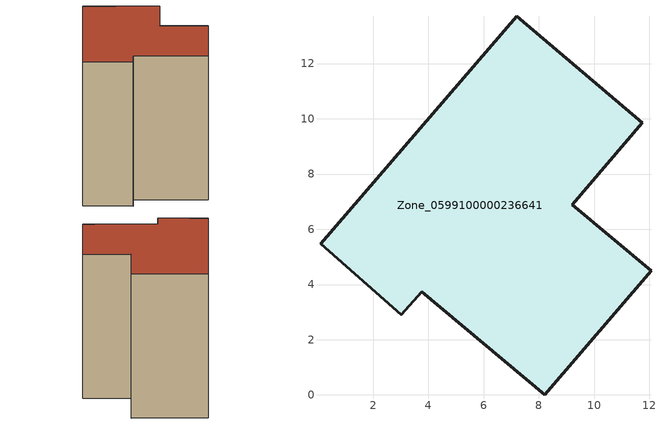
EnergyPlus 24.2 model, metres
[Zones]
Zone_0599100000236641
 floor ground (C_G): 0.09,5.48 7.2,13.72 11.74,9.85 9.2,6.89 12.06,4.49 8.21,0 3.75,3.74 3.01,2.9 z0
 wall outside (C_F): 8.21,0 12.06,4.49 9.2,6.89 11.74,9.85 7.2,13.72 0.09,5.48 3.01,2.9 3.75,3.74 8.21,0 z0:12.12
 roof outside (C_R): 7.2,13.72 0.09,5.48 3.01,2.9 3.75,3.74 8.21,0 12.06,4.49 9.2,6.89 11.74,9.85 z12.12
[BUILDING]
Pand.0599100000236641: North Axis=0; Terrain=City; Loads Convergence Tolerance Value=0.04; Temperature Convergence Tolerance Value=0.4; Solar Distribution=FullExterior; Maximum Number of Warmup Days=25; Minimum Number of Warmup Days=1
[Site:Location]
Rotterdam.The.Hague.AP_ZH_NLD Design_Conditions: Latitude=51.96; Longitude=4.45; Time Zone=1; Elevation=-4.5
[SITE:GROUNDTEMPERATURE:BUILDINGSURFACE]
18, 18, 18, 18, 18, 18, 18, 18, 18, 18, 18, 18
[MATERIAL] Thermal Absorptance=0.9; Solar Absorptance=0.7; Visible Absorptance=0.7
Name | Roughness | Thickness | Conductivity | Density | Specific Heat
G.TC.1946 | MediumSmooth | 0.15 | 1 | 540 | 1210
F.TC.1946 | Rough | 0.3 | 0.857143 | 1920 | 840
R.TC.1946 | MediumRough | 0.2 | 0.909091 | 1500 | 1000
[CONSTRUCTION]
C_G: G.TC.1946
C_F: F.TC.1946
C_R: R.TC.1946
[ZONE]
Zone_0599100000236641: Type=1; Multiplier=1; Ceiling Height=Autocalculate; Volume=Autocalculate; Floor Area=autocalculate; Part of Total Floor Area=Yes
[ZONEINFILTRATION:DESIGNFLOWRATE]
Infil_Zone_0599100000236641: Zone or ZoneList or Space or SpaceList=Zone_0599100000236641; Schedule=AlwaysOn; Design Flow Rate Calculation Method=Flow/Area; Flow Rate per Floor Area=0.003; Constant Term Coefficient=1; Temperature Term Coefficient=0; Velocity Term Coefficient=0; Velocity Squared Term Coefficient=0
[HVACTEMPLATE:ZONE:IDEALLOADSAIRSYSTEM]
Zone_0599100000236641: Maximum Heating Supply Air Temperature=50; Minimum Cooling Supply Air Temperature=13; Maximum Heating Supply Air Humidity Ratio=0.0156; Minimum Cooling Supply Air Humidity Ratio=0.0077; Heating Limit=NoLimit; Cooling Limit=NoLimit; Dehumidification Control Type=ConstantSensibleHeatRatio; Cooling Sensible Heat Ratio=0.7; Dehumidification Setpoint=60; Humidification Control Type=None; Humidification Setpoint=30; Outdoor Air Method=None; Outdoor Air Flow Rate per Person=0.00944; Outdoor Air Flow Rate per Zone Floor Area=0; Outdoor Air Flow Rate per Zone=0; Demand Controlled Ventilation Type=None; Outdoor Air Economizer Type=NoEconomizer; Heat Recovery Type=None; Sensible Heat Recovery Effectiveness=0.7; Latent Heat Recovery Effectiveness=0.65
[ZONECONTROL:THERMOSTAT]
ThermostatControl_Zone_0599100000236641: Zone or ZoneList=Zone_0599100000236641; Control Type Schedule=DualSetpointControlType; Control 1=Thermostat_Zone_0599100000236641; Temperature Difference Between Cutout And Setpoint=0
[THERMOSTATSETPOINT:DUALSETPOINT]
Thermostat_Zone_0599100000236641: Heating Setpoint Temperature Schedule=HeatingSetpoint_Zone_0599100000236641; Cooling Setpoint Temperature Schedule=CoolingSetpoint_Zone_0599100000236641
[SCHEDULE:COMPACT]
HeatingSetpoint_Zone_0599100000236641: Through: 12/31, For: AllDays, Until: 24:00, 21
CoolingSetpoint_Zone_0599100000236641: Through: 12/31, For: AllDays, Until: 24:00, 24
DualSetpointControlType: Through: 12/31, For: AllDays, Until: 24:00, 4
AlwaysOn: Through: 12/31, For: AllDays, Until: 24:00, 1
